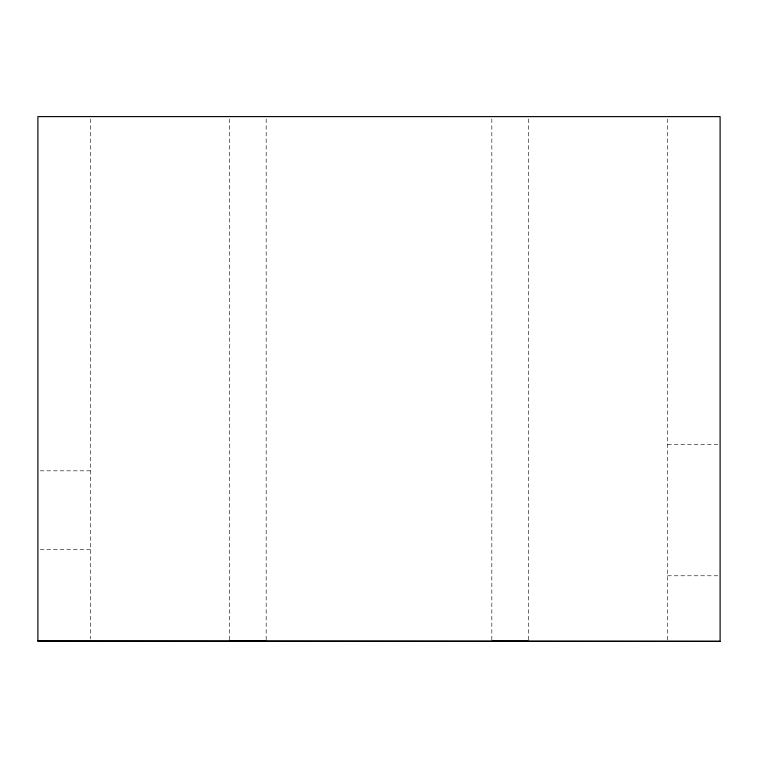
<?xml version="1.0" encoding="UTF-8"?>
<svg xmlns="http://www.w3.org/2000/svg" width="758" height="758" viewBox="0 0 758 758"><rect width="100%" height="100%" fill="white"/><g stroke="black" fill="none" stroke-linecap="round" stroke-linejoin="round"><path stroke-width="0.57" stroke-dasharray="3.79 2.84" d="M667.627 444.586L717.769 444.586M40.231 470.822L90.373 470.822M40.231 549.541L90.373 549.541M667.627 575.777L717.769 575.777M667.627 118.987L667.627 641.344M528.563 118.978L528.563 641.23M491.828 118.978L491.828 641.23M266.172 118.978L266.172 641.296M229.437 118.978L229.437 641.296M90.373 118.968L90.373 639.013"/><path stroke-width="1.14" d="M37.9 640.785L720.1 641.306L720.1 116.628L37.9 116.609L37.9 641.372L720.1 641.391M229.437 641.296L266.172 641.296M491.828 641.23L528.563 641.23"/></g></svg>
